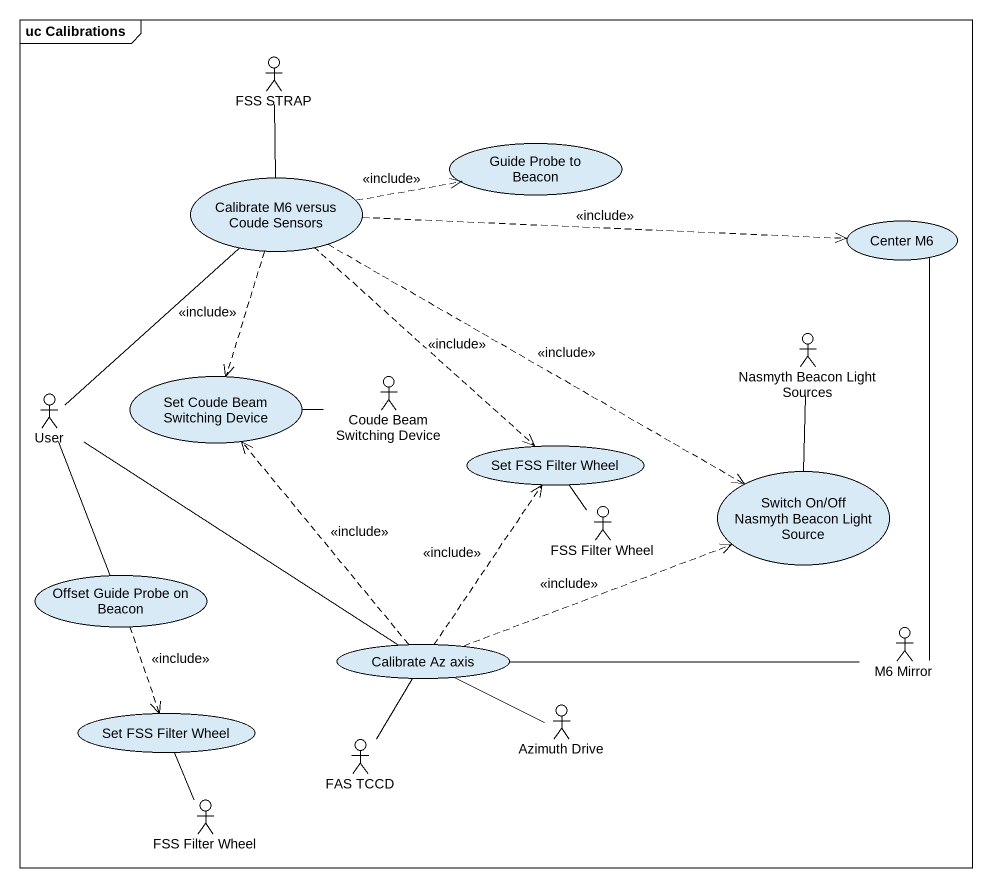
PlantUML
@startuml
mainframe uc Calibrations
actor "FSS STRAP" as FSS_STRAP
usecase "Calibrate M6 versus Coude Sensors" as Calibrate_M6_versus_Coude
usecase "Guide Probe to Beacon" as Guide_Probe_to_Beacon
usecase "Center M6" as Center_M6
actor "Nasmyth Beacon Light Sources" as Nasmyth_Beacon_Light_Sources
actor User
usecase "Set Coude Beam Switching Device" as Set_Coude_Beam_Switching
actor "Coude Beam Switching Device" as Coude_Beam_Switching_Device
usecase "Set FSS Filter Wheel" as Set_FSS_Filter_Wheel
actor "FSS Filter Wheel" as FSS_Filter_Wheel
usecase "Switch On/Off Nasmyth Beacon Light Source" as Switch_On_Off_Nasmyth
usecase "Offset Guide Probe on Beacon" as Offset_Guide_Probe_on_Beacon
usecase "Calibrate Az axis" as Calibrate_Az_axis
actor "M6 Mirror" as M6_Mirror
usecase "Set FSS Filter Wheel" as Set_FSS_Filter_Wheel_2
actor "Azimuth Drive" as Azimuth_Drive
actor "FAS TCCD" as FAS_TCCD
actor "FSS Filter Wheel" as FSS_Filter_Wheel_2
FSS_STRAP -- Calibrate_M6_versus_Coude
Calibrate_M6_versus_Coude .right.> Guide_Probe_to_Beacon : <<include>>
Calibrate_M6_versus_Coude .right.> Center_M6 : <<include>>
Calibrate_M6_versus_Coude ..> Set_Coude_Beam_Switching : <<include>>
Calibrate_M6_versus_Coude ..> Set_FSS_Filter_Wheel : <<include>>
Calibrate_M6_versus_Coude .right.> Switch_On_Off_Nasmyth : <<include>>
Center_M6 -- M6_Mirror
User -up- Calibrate_M6_versus_Coude
User -- Offset_Guide_Probe_on_Beacon
User -- Calibrate_Az_axis
Coude_Beam_Switching_Device -left- Set_Coude_Beam_Switching
Set_FSS_Filter_Wheel -- FSS_Filter_Wheel
Switch_On_Off_Nasmyth -up- Nasmyth_Beacon_Light_Sources
Offset_Guide_Probe_on_Beacon ..> Set_FSS_Filter_Wheel_2 : <<include>>
Calibrate_Az_axis .up.> Set_Coude_Beam_Switching : <<include>>
Calibrate_Az_axis .up.> Set_FSS_Filter_Wheel : <<include>>
Calibrate_Az_axis .right.> Switch_On_Off_Nasmyth : <<include>>
Calibrate_Az_axis -right- M6_Mirror
Calibrate_Az_axis -right- Azimuth_Drive
Calibrate_Az_axis -- FAS_TCCD
Set_FSS_Filter_Wheel_2 -- FSS_Filter_Wheel_2
@enduml
